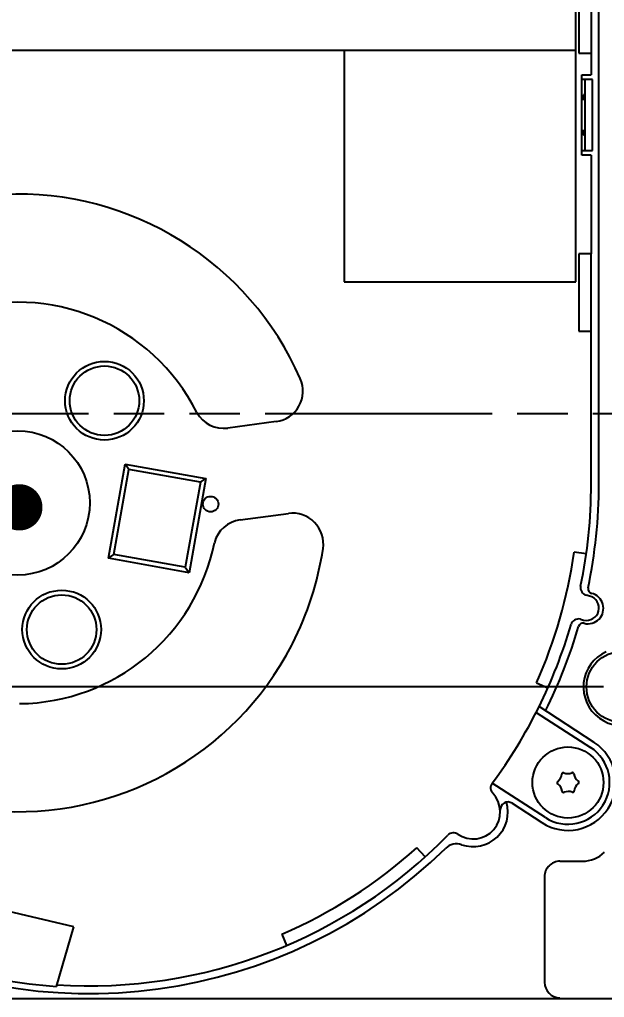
# Model space of a CAD drawing. Header units: millimetres. Extents: x 0 to 594, y 0 to 420.
# Drawn here: x 194.3 to 232.1, y 225.2 to 288.5 of the extents above; entities that cross this region are included whole.
import ezdxf

# ---------------------------------------------------------------- set-up
doc = ezdxf.new("R2010")
doc.units = ezdxf.units.MM
doc.header["$LTSCALE"] = 32.67
doc.linetypes.add('PHANTOM', pattern=[0.8, 0.45, -0.05, 0.1, -0.05, 0.1, -0.05])
doc.layers.get('0').update_dxf_attribs({"linetype": 'CONTINUOUS'})
doc.layers.add('FEATURE', color=7, linetype='CONTINUOUS')
doc.styles.get("Standard").update_dxf_attribs({"font": 'txt', "width": 0.8})
doc.dimstyles.new('DIMSTYLE_1', dxfattribs={"dimtxt": 2.5, "dimasz": 3, "dimexe": 1.5, "dimexo": 1.2, "dimtad": 1, "dimdsep": 46, "dimtxsty": 'STANDARD', "dimblk": '_FILLED', "dimblk1": '_FILLED', "dimblk2": '_FILLED', "dimcen": 0.09, "dimazin": 2, "dimtp": 0.01, "dimtm": 0.01, "dimtfac": 1, "dimtofl": 0, "dimtmove": 0, "dimatfit": 3, "dimldrblk": '_FILLED', "dimfxl": 1, "dimtolj": 1, "dimarcsym": 0})
doc.dimstyles.get("Standard").update_dxf_attribs({"dimtxt": 2.5, "dimasz": 3, "dimexe": 1.5, "dimexo": 1.2, "dimtad": 1, "dimdsep": 46, "dimtxsty": 'STANDARD', "dimblk": '_FILLED', "dimblk1": '_FILLED', "dimblk2": '_FILLED', "dimcen": 0.09, "dimazin": 2, "dimtol": 1, "dimtp": 0.01, "dimtm": 0.01, "dimtfac": 1, "dimtofl": 0, "dimtmove": 0, "dimatfit": 3, "dimldrblk": '_FILLED', "dimfxl": 1, "dimtolj": 1, "dimarcsym": 0})

# ---------------------------------------------------------------- blocks, each defined once
blk = doc.blocks.new('_FILLED')
at = {"color": 0, "linetype": 'BYBLOCK'}
blk.add_solid([(0, 0), (-1, 0.167), (-1, -0.167)], dxfattribs=at)
blk = doc.blocks.new('*D8')
at = {"color": 7, "linetype": 'CONTINUOUS'}
for p, q in [((95.308, 225.109), (95.308, 230.109)), ((95.308, 230.109), (95.308, 222.809)), ((253.985, 225.109), (93.808, 225.109)), ((95.308, 209.895), (95.308, 222.809)), ((118.085, 220.509), (93.808, 220.509)), ((95.308, 220.509), (95.308, 209.895))]:
    blk.add_line(p, q, dxfattribs=at)
at = {"color": 7, "linetype": 'CONTINUOUS', "xscale": 3, "yscale": 3, "zscale": 3}
for p, rotation in [((95.308, 225.109), 270), ((95.308, 220.509), 90)]:
    blk.add_blockref('_FILLED', p, dxfattribs=dict(at, rotation=rotation))
at = {"color": 7, "linetype": 'CONTINUOUS', "insert": (92.183, 215.895), "char_height": 2.5, "width": 6, "attachment_point": 3, "rotation": 90, "line_spacing_factor": 0.9}
blk.add_mtext('4.6', dxfattribs=at)
blk = doc.blocks.new('*D25')
at = {"color": 7, "linetype": 'CONTINUOUS'}
for p, q in [((260.148, 302.939), (123.918, 302.939)), ((125.418, 302.939), (125.418, 274.119)), ((125.418, 245.299), (125.418, 274.119)), ((232.085, 245.299), (123.918, 245.299))]:
    blk.add_line(p, q, dxfattribs=at)
at = {"color": 7, "linetype": 'CONTINUOUS', "xscale": 3, "yscale": 3, "zscale": 3}
for p, rotation in [((125.418, 302.939), 90), ((125.418, 245.299), 270)]:
    blk.add_blockref('_FILLED', p, dxfattribs=dict(at, rotation=rotation))
at = {"color": 7, "linetype": 'CONTINUOUS', "insert": (122.293, 277.185), "char_height": 2.5, "width": 10, "attachment_point": 2, "rotation": 90, "line_spacing_factor": 0.9}
blk.add_mtext('57.64', dxfattribs=at)

msp = doc.modelspace()

# ---------------------------------------------------------------- linework, layer by layer
at = {"color": 7, "linetype": 'CONTINUOUS'}
msp.add_line((231.785, 258.439), (231.785, 291.578), dxfattribs=at)
at = {"color": 7, "linetype": 'PHANTOM'}
msp.add_line((79.487, 263.009), (425.744, 263.009), dxfattribs=at)
at = {"color": 7, "linetype": 'CONTINUOUS'}
for centre, radius, start, end in [((198.785, 258.439), 33, 348.23734, 360), ((231.386, 251.651), 0.3, 168.23734, 256.58807), ((231.082, 250.387), 1, 255.59011, 76.40989), ((198.785, 258.439), 33, 333.58162, 343.76266), ((230.757, 249.128), 0.3, 76.78459, 163.76266), ((223.647, 237.205), 2.25, 250.591, 16.17528), ((222.567, 234.14), 1, 70.591, 134.38329), ((198.785, 258.439), 33, 241.17767, 314.38329)]:
    msp.add_arc(centre, radius, start, end, dxfattribs=at)
at = {"layer": 'FEATURE', "color": 7, "linetype": 'CONTINUOUS'}
for p, q in [((230.288, 271.539), (230.288, 291.539)), ((230.487, 291.339), (230.487, 286.339)), ((231.288, 291.339), (231.288, 284.939)), ((169.12, 286.539), (230.288, 286.539)), ((215.288, 286.539), (215.288, 271.539)), ((230.487, 286.339), (231.288, 286.339)), ((230.687, 279.739), (230.687, 284.939)), ((230.687, 284.939), (231.288, 284.939)), ((231.384, 284.639), (230.688, 284.639)), ((230.884, 284.639), (230.884, 280.039)), ((231.384, 280.039), (231.384, 284.639)), ((230.884, 283.339), (230.687, 283.339)), ((230.784, 283.639), (230.784, 283.339)), ((230.884, 283.639), (230.784, 283.639)), ((230.687, 281.339), (230.884, 281.339)), ((230.784, 281.339), (230.784, 281.039)), ((230.884, 281.039), (230.784, 281.039)), ((230.687, 280.039), (231.384, 280.039)), ((231.287, 279.739), (230.687, 279.739)), ((231.287, 279.739), (231.287, 273.339)), ((230.487, 273.339), (230.487, 268.339)), ((231.287, 273.339), (230.487, 273.339)), ((231.287, 268.339), (231.287, 273.339)), ((215.288, 271.539), (230.288, 271.539)), ((230.487, 268.339), (231.287, 268.339)), ((231.287, 258.438), (231.287, 268.339)), ((210.886, 262.483), (207.763, 262.066)), ((200.027, 253.628), (201.112, 259.723)), ((201.355, 259.375), (201.112, 259.723)), ((201.112, 259.723), (206.33, 258.794)), ((200.375, 253.871), (201.355, 259.375)), ((205.982, 258.551), (201.355, 259.375)), ((205.982, 258.551), (205.002, 253.047)), ((206.33, 258.794), (205.245, 252.699)), ((205.982, 258.551), (206.33, 258.794)), ((208.558, 256.118), (211.68, 256.536)), ((230.97, 253.917), (230.178, 254.028)), ((200.027, 253.628), (200.375, 253.871)), ((205.245, 252.699), (200.027, 253.628)), ((205.002, 253.047), (200.375, 253.871)), ((205.002, 253.047), (205.245, 252.699)), ((231.184, 251.186), (230.975, 251.238)), ((230.588, 249.685), (230.797, 249.633)), ((227.75, 245.555), (228.481, 245.23)), ((231.477, 241.707), (227.916, 244.025)), ((227.727, 243.65), (231.249, 241.378)), ((228.322, 236.84), (224.877, 239.062)), ((226.166, 237.766), (228.094, 236.511)), ((220.532, 234.285), (219.997, 234.88)), ((229.265, 234.009), (230.733, 234.009)), ((228.265, 233.009), (228.265, 226.169)), ((197.794, 229.762), (190.87, 231.401)), ((196.665, 225.908), (197.794, 229.762)), ((211.247, 229.29), (211.561, 228.555))]:
    msp.add_line(p, q, dxfattribs=at)
for centre, radius in [((199.769, 263.836), 2.55), ((199.769, 263.836), 2.25), ((194.146, 257.217), 4.672), ((206.645, 257.14), 0.5), ((196.999, 249.013), 2.55), ((196.999, 249.013), 2.25), ((233.285, 245.299), 2.3), ((229.785, 239.109), 2.3)]:
    msp.add_circle(centre, radius, dxfattribs=at)
for centre, radius, start, end in [((194.143, 257.221), 20, 23.73259, 92.56028), ((194.146, 257.217), 13, 26.76463, 108.15108), ((210.621, 264.465), 2, 277.61384, 23.73259), ((207.498, 264.048), 2, 209.22995, 277.61384), ((198.787, 258.439), 32.5, 348.25768, 359.99817), ((211.945, 254.553), 2, 351.48622, 97.61384), ((208.823, 254.136), 2, 97.61384, 165.42551), ((194.146, 257.217), 13, 270.54804, 348.56341), ((194.143, 257.218), 20, 332.82747, 351.48622), ((198.787, 258.439), 31.7, 336.01929, 352.00155), ((231.096, 251.723), 0.5, 168.25768, 255.99999), ((230.991, 250.409), 0.8, 255.99999, 75.99999), ((230.467, 249.2), 0.5, 75.99999, 163.7423), ((198.787, 258.439), 32.5, 323.3939, 343.7423), ((194.146, 257.217), 20, 265.09958, 332.56028), ((210.565, 248.692), 1.5, 332.56039, 336.12295), ((233.285, 245.299), 2.5, 114.05385, 294.05385), ((229.785, 239.109), 3.1, 236.93267, 56.93267), ((229.785, 239.109), 2.7, 237.17935, 57.17935), ((228.752, 239.689), 0.63, 305.85498, 356.3973), ((229.48, 239.643), 0.1, 67.33248, 176.3973), ((229.762, 240.316), 0.63, 247.33248, 294.93196), ((230.069, 239.654), 0.1, 5.86714, 114.93196), ((230.796, 239.729), 0.63, 185.86714, 236.40946), ((225.276, 238.758), 0.5, 143.08444, 223.65822), ((229.179, 239.097), 0.1, 125.85498, 236.40946), ((228.775, 238.489), 0.63, 5.86714, 56.40946), ((230.819, 238.529), 0.63, 125.85498, 176.3973), ((230.392, 239.121), 0.1, 305.85498, 56.40946), ((223.648, 237.205), 1.75, 235.29896, 43.65801), ((229.502, 238.564), 0.1, 185.86714, 294.93196), ((229.809, 237.902), 0.63, 67.33248, 114.93196), ((230.091, 238.575), 0.1, 247.33248, 356.3973), ((225.894, 237.347), 0.5, 56.93267, 183.09607), ((198.787, 258.439), 32.5, 266.30853, 315.61198), ((222.369, 235.354), 0.5, 55.49754, 135.52919), ((198.787, 258.439), 31.7, 293.14529, 311.99684), ((230.733, 236.009), 2, 269.99999, 314.99999), ((229.265, 233.009), 1, 89.99999, 179.99999), ((198.787, 258.439), 32.6, 253.6799, 266.26915), ((229.265, 226.169), 1, 179.99999, 269.99999)]:
    msp.add_arc(centre, radius, start, end, dxfattribs=at)

# ---------------------------------------------------------------- dimensions: what is measured, and where the dimension line sits
at = {"color": 7, "linetype": 'CONTINUOUS'}
for base, p1, p2, picture, middle in [((125.418, 245.299), (261.348, 302.939), (233.285, 245.299), '*D25', (125.418, 277.248)), ((95.308, 220.509), (255.185, 225.109), (119.285, 220.509), '*D8', (95.308, 212.895))]:
    dim = msp.add_linear_dim(base=base, p1=p1, p2=p2, angle=270, dimstyle='DIMSTYLE_1', dxfattribs=at)
    dim.commit()
    dim.dimension.update_dxf_attribs({"geometry": picture, "text_midpoint": middle, "dimtype": 160})

# ---------------------------------------------------------------- leaders
msp.add_leader([(194.256, 256.93), (139.592, 318.259), (136.592, 318.259)], dimstyle='STANDARD', override={"dimtad": 0, "dimldrblk": 'DOT'}, dxfattribs=at)

doc.saveas('drawing.dxf')
